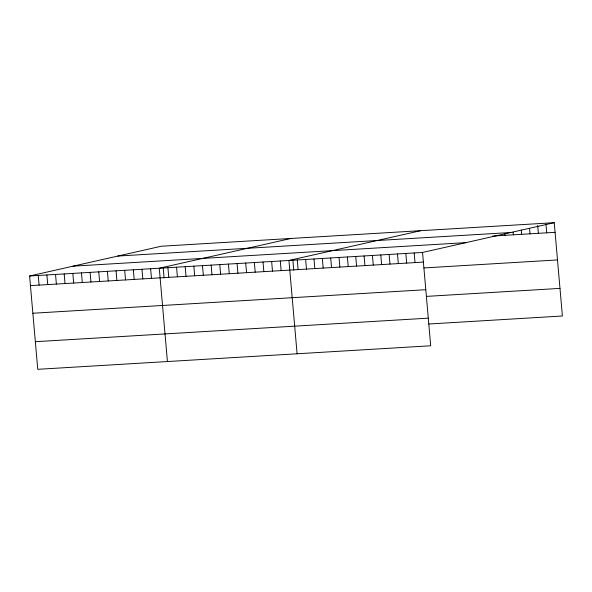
<?xml version="1.0" encoding="UTF-8"?>
<svg xmlns="http://www.w3.org/2000/svg" width="592" height="592" viewBox="0 0 592 592"><rect width="100%" height="100%" fill="white"/><g stroke="black" fill="none" stroke-linecap="round" stroke-linejoin="round"><path stroke-width="0.89" d="M422.533 252.288L430.695 345.772L37.762 369.312L29.6 275.998L161.305 246.228L554.238 222.688L562.4 316.002L428.8 324.009M290.975 238.458L159.27 268.228L167.432 361.542M420.638 230.695L288.933 260.458L297.095 353.772M554.238 222.688L422.533 252.458L29.6 275.998M117.845 256.055L510.77 232.515M492.455 236.075L555.081 232.323M73.06 266.171L465.993 242.631M30.444 285.625L423.369 262.086M423.902 267.939L557.494 259.932M32.856 313.242L425.789 289.703M426.388 296.392L559.988 288.385M35.35 341.695L428.275 318.156M545.965 224.065L546.727 232.819M537.691 225.441L538.38 233.322M529.566 228.571L530.032 233.818M521.293 229.94L521.678 234.321M513.101 232.197L513.331 234.824M504.828 233.574L504.983 235.32M414.178 252.954L415.022 262.589M405.831 253.457L406.674 263.085M397.484 253.961L398.32 263.588M389.129 254.456L389.973 264.091M380.782 254.96L381.625 264.587M372.435 255.455L373.271 265.09M364.08 255.959L364.924 265.586M355.733 256.462L356.576 266.089M347.378 256.958L348.222 266.592M339.031 257.461L339.875 267.088M330.684 257.957L331.527 267.591M322.329 258.46L323.173 268.087M313.982 258.963L314.826 268.59M305.635 259.459L306.478 269.094M297.28 259.962L298.124 269.589M292.862 260.058L293.75 270.181M280.29 260.976L281.133 270.611M271.647 261.494L272.49 271.129M263.003 262.012L263.84 271.647M254.353 262.53L255.196 272.165M245.71 263.048L246.553 272.683M237.066 263.566L237.91 273.201M228.423 264.084L229.267 273.719M219.78 264.602L220.624 274.237M211.137 265.12L211.973 274.755M202.486 265.638L203.33 275.273M193.843 266.156L194.687 275.791M185.2 266.674L186.043 276.309M176.557 267.192L177.4 276.827M167.913 267.71L168.757 277.345M163.2 267.828L164.08 277.951M150.62 268.746L151.463 278.381M141.976 269.264L142.82 278.899M133.333 269.782L134.177 279.417M124.69 270.3L125.534 279.935M116.047 270.818L116.89 280.445M107.404 271.336L108.24 280.963M98.753 271.854L99.597 281.481M90.11 272.372L90.953 281.999M81.467 272.89L82.31 282.517M72.823 273.408L73.667 283.035M64.18 273.926L65.024 283.553M55.537 274.444L56.373 284.071M46.886 274.962L47.73 284.589M38.243 275.48L39.087 285.107"/></g></svg>
